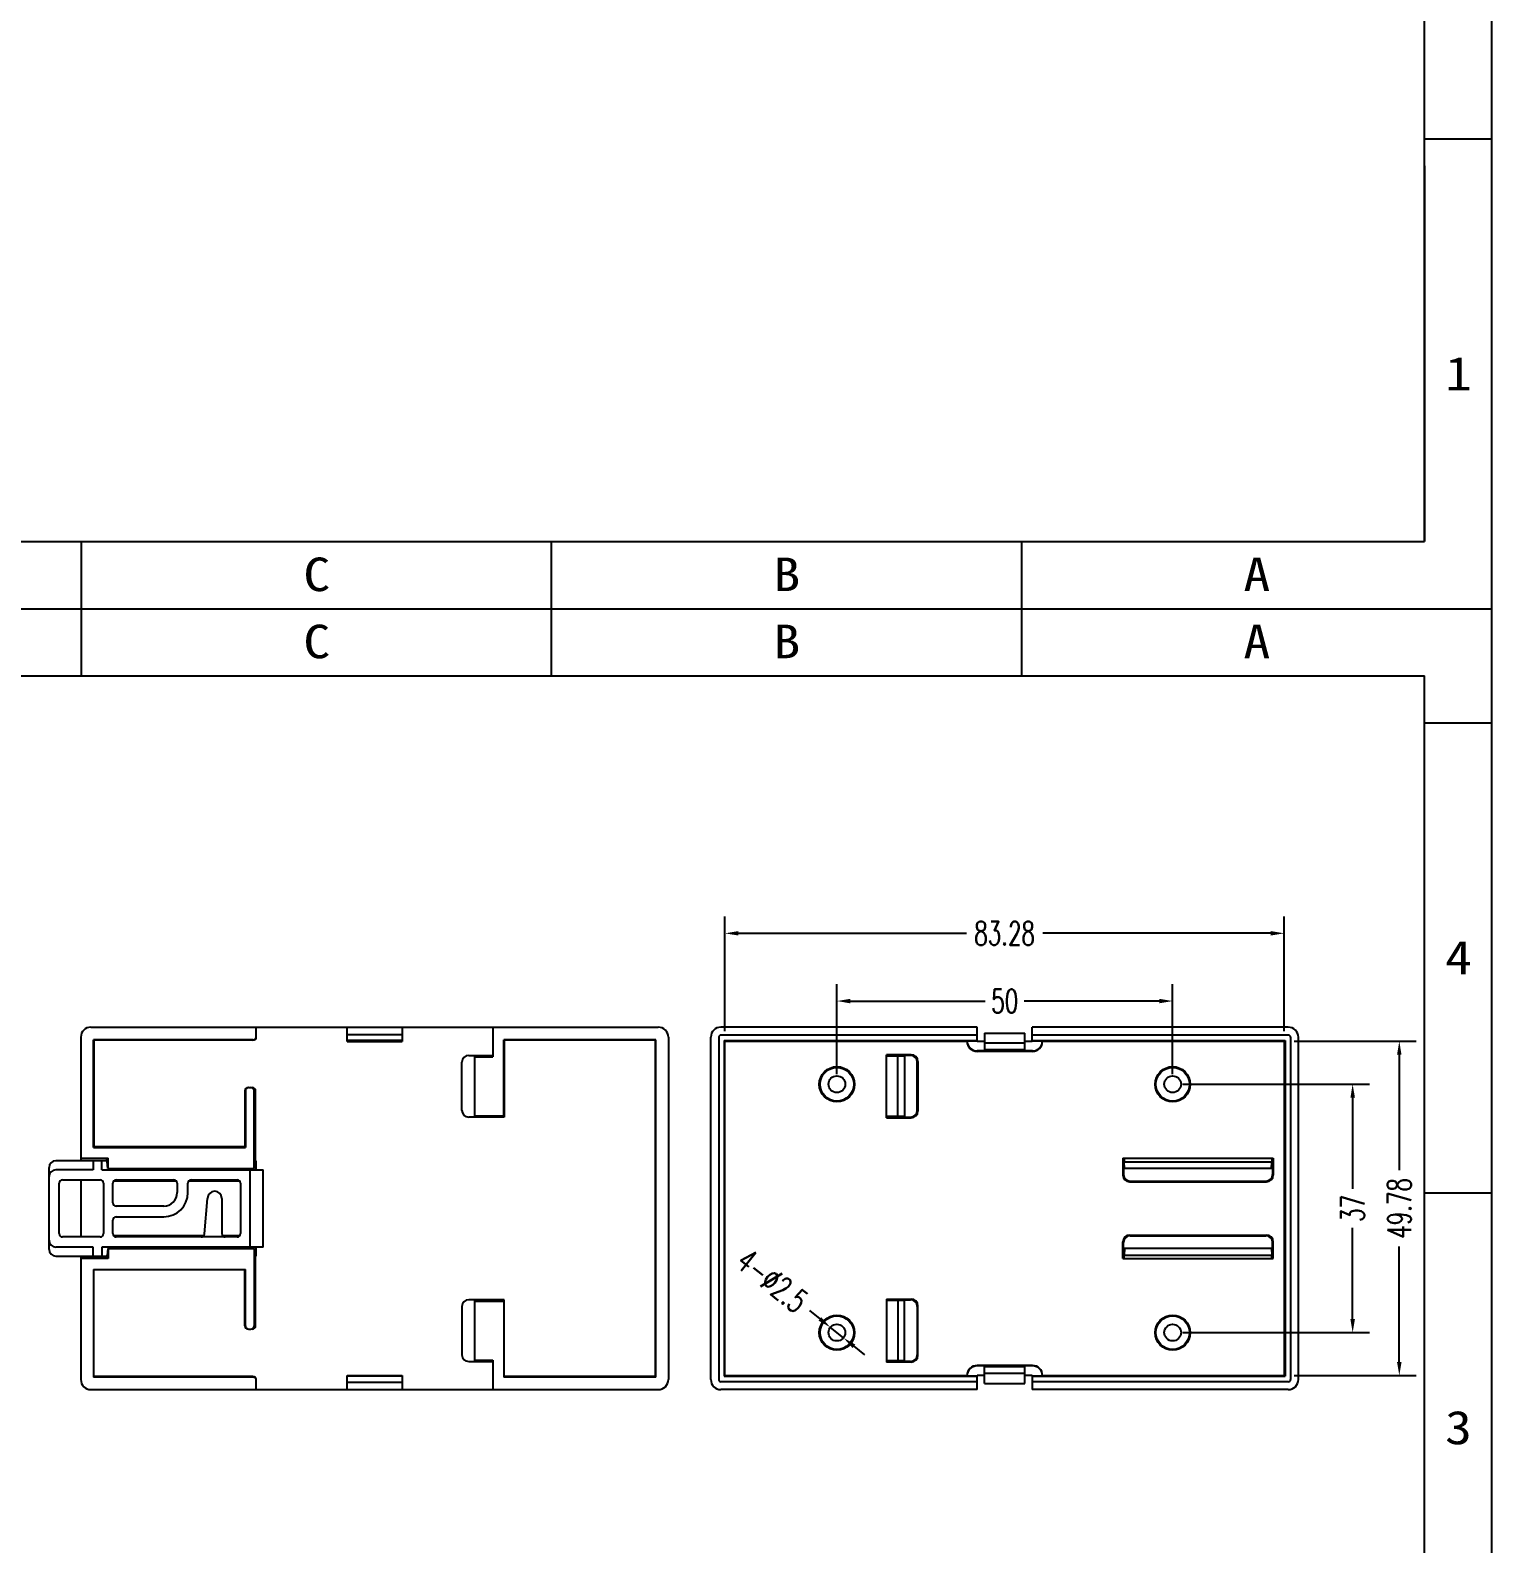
# Model space of a CAD drawing. Header units: millimetres. Extents: x -10223 to -9803, y 6946 to 7837.
# Drawn here: x -10020.7 to -9803, y 7400.7 to 7626.2 of the extents above; entities that cross this region are included whole.
import ezdxf
from ezdxf.enums import TextEntityAlignment as Align

# ---------------------------------------------------------------- set-up
doc = ezdxf.new("R2010")
doc.units = ezdxf.units.MM
doc.layers.add('dim', color=3, linetype='Continuous')
doc.styles.add('romans', font='romans.shx', dxfattribs={"width": 0.67, "bigfont": 'fangsong.shx'})
doc.styles.add('TEXTSTYLE_0', font='txt', dxfattribs={"width": 0.8})
doc.dimstyles.new('MSTD', dxfattribs={"dimtxt": 3.5, "dimasz": 2, "dimexe": 2.5, "dimexo": 1.5, "dimgap": 1, "dimtad": 0, "dimdsep": 46, "dimtxsty": 'romans', "dimcen": 0, "dimclrd": 5, "dimclre": 5, "dimclrt": 3, "dimadec": 1, "dimazin": 0, "dimtfac": 0.5, "dimtmove": 0, "dimatfit": 3, "dimfxl": 1, "dimarcsym": 0})

# ---------------------------------------------------------------- blocks, each defined once
blk = doc.blocks.new('*D154')
at = {"layer": 'Defpoints', "color": 0}
for p in [(-9833.92, 7475.54), (-9833.92, 7425.76), (-9816.78, 7425.76)]:
    blk.add_point(p, dxfattribs=at)
at = {"layer": 'dim', "color": 5, "lineweight": -2}
for p, q in [((-9832.42, 7475.54), (-9814.28, 7475.54)), ((-9816.78, 7473.54), (-9816.78, 7456.34)), ((-9816.78, 7427.76), (-9816.78, 7444.96)), ((-9832.42, 7425.76), (-9814.28, 7425.76))]:
    blk.add_line(p, q, dxfattribs=at)
at = {"layer": 'dim', "color": 5}
for points in [[(-9817.12, 7473.54), (-9816.45, 7473.54), (-9816.78, 7475.54)], [(-9817.12, 7427.76), (-9816.45, 7427.76), (-9816.78, 7425.76)]]:
    blk.add_solid(points, dxfattribs=at)
at = {"layer": 'dim', "color": 3, "insert": (-9816.78, 7450.65), "char_height": 3.5, "attachment_point": 5, "rotation": 90, "style": 'romans'}
blk.add_mtext('49.78', dxfattribs=at)
blk = doc.blocks.new('*D155')
at = {"layer": 'Defpoints', "color": 0}
for p in [(-9833.92, 7491.63), (-9917.21, 7475.54), (-9833.92, 7475.54)]:
    blk.add_point(p, dxfattribs=at)
at = {"layer": 'dim', "color": 5, "lineweight": -2}
for p, q in [((-9917.21, 7477.04), (-9917.21, 7494.13)), ((-9833.92, 7477.04), (-9833.92, 7494.13)), ((-9915.21, 7491.63), (-9881.25, 7491.63)), ((-9835.92, 7491.63), (-9869.87, 7491.63))]:
    blk.add_line(p, q, dxfattribs=at)
at = {"layer": 'dim', "color": 5}
for points in [[(-9915.21, 7491.96), (-9915.21, 7491.3), (-9917.21, 7491.63)], [(-9835.92, 7491.96), (-9835.92, 7491.3), (-9833.92, 7491.63)]]:
    blk.add_solid(points, dxfattribs=at)
at = {"layer": 'dim', "color": 3, "insert": (-9875.56, 7491.63), "char_height": 3.5, "attachment_point": 5, "style": 'romans'}
blk.add_mtext('83.28', dxfattribs=at)
blk = doc.blocks.new('*D156')
at = {"layer": 'Defpoints', "color": 0}
for p in [(-9850.54, 7469.15), (-9850.54, 7432.15), (-9823.73, 7432.15)]:
    blk.add_point(p, dxfattribs=at)
at = {"layer": 'dim', "color": 5, "lineweight": -2}
for p, q in [((-9849.04, 7469.15), (-9821.23, 7469.15)), ((-9823.73, 7467.15), (-9823.73, 7453.55)), ((-9823.73, 7434.15), (-9823.73, 7447.75)), ((-9849.04, 7432.15), (-9821.23, 7432.15))]:
    blk.add_line(p, q, dxfattribs=at)
at = {"layer": 'dim', "color": 5}
for points in [[(-9824.06, 7467.15), (-9823.39, 7467.15), (-9823.73, 7469.15)], [(-9824.06, 7434.15), (-9823.39, 7434.15), (-9823.73, 7432.15)]]:
    blk.add_solid(points, dxfattribs=at)
at = {"layer": 'dim', "color": 3, "insert": (-9823.73, 7450.65), "char_height": 3.5, "attachment_point": 5, "rotation": 90, "style": 'romans'}
blk.add_mtext('37', dxfattribs=at)
blk = doc.blocks.new('*D157')
at = {"layer": 'Defpoints', "color": 0}
for p in [(-9850.54, 7481.54), (-9900.54, 7469.15), (-9850.54, 7469.15)]:
    blk.add_point(p, dxfattribs=at)
at = {"layer": 'dim', "color": 5, "lineweight": -2}
for p, q in [((-9900.54, 7470.65), (-9900.54, 7484.04)), ((-9850.54, 7470.65), (-9850.54, 7484.04)), ((-9898.54, 7481.54), (-9878.44, 7481.54)), ((-9852.54, 7481.54), (-9872.64, 7481.54))]:
    blk.add_line(p, q, dxfattribs=at)
at = {"layer": 'dim', "color": 5}
for points in [[(-9898.54, 7481.87), (-9898.54, 7481.2), (-9900.54, 7481.54)], [(-9852.54, 7481.87), (-9852.54, 7481.2), (-9850.54, 7481.54)]]:
    blk.add_solid(points, dxfattribs=at)
at = {"layer": 'dim', "color": 3, "insert": (-9875.54, 7481.54), "char_height": 3.5, "attachment_point": 5, "style": 'romans'}
blk.add_mtext('50', dxfattribs=at)
blk = doc.blocks.new('SUN_6HWZ35TKXU86YGHH1AY77V3D6FJ')
at = {"color": 7, "linetype": 'Continuous'}
for p, q in [((-420, 297), (0, 297)), ((-210, 287), (-210, 297)), ((-140, 287), (-140, 297)), ((-70, 287), (-70, 297)), ((0, 0), (0, 297)), ((-410, 287), (-10, 287)), ((-10, 10), (-10, 287)), ((-10, 280), (0, 280)), ((-10, 210), (0, 210)), ((-10, 70), (0, 70)), ((-410, 10), (-10, 10)), ((-210, 0), (-210, 10)), ((-140, 0), (-140, 10)), ((-70, 0), (-70, 10)), ((-420, 0), (0, 0))]:
    blk.add_line(p, q, dxfattribs=at)
at = {"color": 2, "linetype": 'Continuous', "style": 'TEXTSTYLE_0'}
for s, width, p, p2 in [('C', 1.2, (-176.98, 289.63), (-172.98, 289.63)), ('B', 1.2, (-106.98, 289.63), (-102.98, 289.63)), ('A', 1.2, (-36.98, 289.63), (-32.98, 289.63)), ('4', 1.2, (-6.95, 242.54), (-2.95, 242.54)), ('3', 1.2, (-6.95, 172.54), (-2.95, 172.54)), ('1', 2.4, (-6.95, 32.54), (-2.95, 32.54)), ('C', 1.2, (-176.98, 2.63), (-172.98, 2.63)), ('B', 1.2, (-106.98, 2.63), (-102.98, 2.63)), ('A', 1.2, (-36.98, 2.63), (-32.98, 2.63))]:
    blk.add_text(s, height=5, dxfattribs=dict(at, width=width)).set_placement(p, p2, align=Align.FIT)
blk = doc.blocks.new('*D81')
at = {"layer": 'Defpoints', "color": 0}
for p in [(-9833.92, 7475.54), (-9833.92, 7425.76), (-9816.78, 7425.76)]:
    blk.add_point(p, dxfattribs=at)
at = {"layer": 'dim', "color": 5, "lineweight": -2}
for p, q in [((-9832.42, 7475.54), (-9814.28, 7475.54)), ((-9816.78, 7473.54), (-9816.78, 7456.34)), ((-9816.78, 7427.76), (-9816.78, 7444.96)), ((-9832.42, 7425.76), (-9814.28, 7425.76))]:
    blk.add_line(p, q, dxfattribs=at)
at = {"layer": 'dim', "color": 5}
for points in [[(-9817.12, 7473.54), (-9816.45, 7473.54), (-9816.78, 7475.54)], [(-9817.12, 7427.76), (-9816.45, 7427.76), (-9816.78, 7425.76)]]:
    blk.add_solid(points, dxfattribs=at)
at = {"layer": 'dim', "color": 3, "insert": (-9816.78, 7450.65), "char_height": 3.5, "attachment_point": 5, "rotation": 90, "style": 'romans'}
blk.add_mtext('49.78', dxfattribs=at)
blk = doc.blocks.new('*D122')
at = {"layer": 'Defpoints', "color": 0}
for p in [(-9901.51, 7432.93), (-9899.56, 7431.37)]:
    blk.add_point(p, dxfattribs=at)
at = {"layer": 'dim', "color": 5, "lineweight": -2}
for p, q in [((-9904.63, 7435.43), (-9903.07, 7434.18)), ((-9899.56, 7431.37), (-9901.51, 7432.93)), ((-9898, 7430.11), (-9896.44, 7428.86))]:
    blk.add_line(p, q, dxfattribs=at)
at = {"layer": 'dim', "color": 5}
for points in [[(-9902.87, 7434.44), (-9903.28, 7433.92), (-9901.51, 7432.93)], [(-9897.8, 7430.37), (-9898.21, 7429.85), (-9899.56, 7431.37)]]:
    blk.add_solid(points, dxfattribs=at)
at = {"layer": 'dim', "color": 3, "insert": (-9910.16, 7439.87), "char_height": 3.5, "attachment_point": 5, "rotation": 321.2517, "style": 'romans'}
blk.add_mtext('4-∅2.5', dxfattribs=at)

msp = doc.modelspace()

# ---------------------------------------------------------------- linework, layer by layer
for p in [(-9813.018, 7605.974), (-9913.018, 7549.974)]:
    msp.add_line(p, (-9813.018, 7549.974))
at = {"color": 7, "linetype": 'Continuous'}
for p, q in [((-10011.641, 7477.648), (-9927.141, 7477.648)), ((-9987.003, 7476.279), (-9987.003, 7477.648)), ((-9973.491, 7475.517), (-9973.491, 7477.648)), ((-9973.491, 7476.548), (-9965.291, 7476.548)), ((-9965.291, 7477.648), (-9965.291, 7475.517)), ((-9951.78, 7477.648), (-9951.78, 7473.234)), ((-9879.664, 7477.648), (-9917.814, 7477.648)), ((-9879.664, 7476.478), (-9917.814, 7476.478)), ((-9879.664, 7475.517), (-9879.664, 7477.648)), ((-9878.539, 7476.75), (-9872.539, 7476.75)), ((-9878.539, 7476.75), (-9878.539, 7474.11)), ((-9872.539, 7474.11), (-9872.539, 7476.75)), ((-9833.314, 7477.648), (-9871.464, 7477.648)), ((-9871.464, 7475.517), (-9871.464, 7477.648)), ((-9833.314, 7476.478), (-9871.464, 7476.478)), ((-10013.141, 7476.148), (-10013.141, 7457.748)), ((-9987.503, 7475.779), (-10011.272, 7475.779)), ((-10011.203, 7475.709), (-10011.272, 7475.779)), ((-10011.272, 7459.74), (-10011.272, 7475.779)), ((-9987.503, 7475.709), (-10011.203, 7475.709)), ((-10011.203, 7475.709), (-10011.203, 7459.81)), ((-9987.503, 7475.779), (-9987.503, 7475.709)), ((-9965.291, 7475.648), (-9973.491, 7475.648)), ((-9973.491, 7475.517), (-9965.291, 7475.517)), ((-9965.891, 7475.625), (-9972.891, 7475.625)), ((-9972.891, 7475.601), (-9972.891, 7475.625)), ((-9972.891, 7475.601), (-9972.416, 7475.601)), ((-9972.416, 7475.517), (-9972.416, 7475.625)), ((-9966.416, 7475.517), (-9966.416, 7475.625)), ((-9966.416, 7475.601), (-9965.891, 7475.601)), ((-9965.891, 7475.625), (-9965.891, 7475.601)), ((-9950.15, 7475.779), (-9950.08, 7475.709)), ((-9927.51, 7475.779), (-9950.15, 7475.779)), ((-9950.15, 7464.463), (-9950.15, 7475.779)), ((-9927.58, 7475.709), (-9950.08, 7475.709)), ((-9950.08, 7475.709), (-9950.08, 7464.253)), ((-9927.58, 7475.709), (-9927.51, 7475.779)), ((-9927.58, 7475.709), (-9927.58, 7425.587)), ((-9927.51, 7425.517), (-9927.51, 7475.779)), ((-9925.641, 7476.148), (-9925.641, 7425.148)), ((-9919.314, 7425.148), (-9919.314, 7476.148)), ((-9918.144, 7476.148), (-9918.144, 7425.148)), ((-9917.328, 7475.662), (-9879.664, 7475.662)), ((-9917.206, 7475.54), (-9917.328, 7475.662)), ((-9917.328, 7475.662), (-9917.328, 7425.635)), ((-9917.206, 7475.54), (-9881.164, 7475.54)), ((-9917.206, 7425.756), (-9917.206, 7475.54)), ((-9881.164, 7475.602), (-9879.664, 7475.602)), ((-9878.539, 7475.517), (-9879.664, 7475.517)), ((-9878.539, 7474.11), (-9879.664, 7474.11)), ((-9879.664, 7474.11), (-9879.664, 7474.048)), ((-9871.414, 7474.048), (-9879.664, 7474.048)), ((-9872.539, 7475.25), (-9878.539, 7475.25)), ((-9872.539, 7474.25), (-9878.539, 7474.25)), ((-9871.464, 7475.517), (-9872.539, 7475.517)), ((-9871.414, 7474.11), (-9872.539, 7474.11)), ((-9871.464, 7475.662), (-9833.801, 7475.662)), ((-9871.464, 7475.602), (-9869.914, 7475.602)), ((-9871.414, 7474.048), (-9871.414, 7474.11)), ((-9869.914, 7475.54), (-9833.922, 7475.54)), ((-9833.922, 7475.54), (-9833.801, 7475.662)), ((-9833.922, 7475.54), (-9833.922, 7425.756)), ((-9833.801, 7475.662), (-9833.801, 7425.635)), ((-9832.984, 7476.148), (-9832.984, 7425.148)), ((-9831.814, 7425.148), (-9831.814, 7476.148)), ((-9956.375, 7465.252), (-9956.375, 7472.445)), ((-9955.376, 7473.443), (-9951.78, 7473.443)), ((-9954.48, 7473.286), (-9953.48, 7473.338)), ((-9954.48, 7464.41), (-9954.48, 7473.286)), ((-9954.48, 7473.234), (-9951.78, 7473.234)), ((-9953.48, 7473.338), (-9951.78, 7473.338)), ((-9889.474, 7473.548), (-9893.176, 7473.548)), ((-9893.176, 7464.148), (-9893.176, 7473.548)), ((-9889.579, 7473.443), (-9893.176, 7473.443)), ((-9891.476, 7473.338), (-9893.176, 7473.338)), ((-9890.476, 7473.286), (-9891.476, 7473.338)), ((-9891.476, 7464.358), (-9891.476, 7473.338)), ((-9890.476, 7473.286), (-9890.476, 7464.41)), ((-9889.474, 7473.548), (-9889.579, 7473.443)), ((-9888.476, 7472.549), (-9888.581, 7472.445)), ((-9888.581, 7465.252), (-9888.581, 7472.445)), ((-9888.476, 7472.549), (-9888.476, 7465.147)), ((-9988.703, 7468.148), (-9988.633, 7468.148)), ((-9988.703, 7468.148), (-9988.703, 7459.81)), ((-9988.633, 7468.148), (-9988.633, 7459.74)), ((-9988.133, 7468.648), (-9987.608, 7468.648)), ((-9987.317, 7468.148), (-9987.108, 7468.148)), ((-9987.317, 7456.61), (-9987.317, 7468.148)), ((-9987.108, 7457.748), (-9987.108, 7468.148)), ((-9888.476, 7465.147), (-9888.581, 7465.252)), ((-9950.08, 7464.253), (-9955.376, 7464.253)), ((-9954.48, 7464.463), (-9950.15, 7464.463)), ((-9954.48, 7464.41), (-9953.48, 7464.358)), ((-9953.48, 7464.358), (-9951.78, 7464.358)), ((-9951.78, 7464.358), (-9951.78, 7464.253)), ((-9950.15, 7464.463), (-9950.08, 7464.253)), ((-9891.476, 7464.358), (-9893.176, 7464.358)), ((-9893.176, 7464.253), (-9889.579, 7464.253)), ((-9893.176, 7464.148), (-9889.474, 7464.148)), ((-9890.476, 7464.41), (-9891.476, 7464.358)), ((-9889.474, 7464.148), (-9889.579, 7464.253)), ((-10011.272, 7459.74), (-10011.203, 7459.81)), ((-10011.272, 7459.74), (-9988.633, 7459.74)), ((-9988.703, 7459.81), (-10011.203, 7459.81)), ((-9988.703, 7459.81), (-9988.633, 7459.74)), ((-10017.863, 7444.548), (-10017.863, 7456.748)), ((-10009.193, 7457.748), (-10016.863, 7457.748)), ((-10011.303, 7456.398), (-10016.863, 7456.398)), ((-10013.141, 7458.11), (-10009.088, 7458.11)), ((-10011.303, 7457.748), (-10011.303, 7456.398)), ((-10010.003, 7456.398), (-10010.003, 7457.748)), ((-10010.003, 7456.398), (-9986.003, 7456.398)), ((-10009.298, 7458.11), (-10009.298, 7457.748)), ((-10009.193, 7458.11), (-10009.193, 7457.61)), ((-10009.141, 7456.61), (-10009.193, 7457.61)), ((-10009.141, 7456.61), (-9987.265, 7456.61)), ((-10009.088, 7456.61), (-10009.088, 7458.11)), ((-9987.902, 7444.898), (-9987.902, 7456.398)), ((-9987.265, 7456.61), (-9987.212, 7457.61)), ((-9987.212, 7458.11), (-9987.108, 7458.11)), ((-9987.212, 7458.11), (-9987.212, 7457.61)), ((-9987.003, 7457.748), (-9987.212, 7457.748)), ((-9987.003, 7456.398), (-9987.003, 7457.748)), ((-9986.003, 7444.898), (-9986.003, 7456.398)), ((-9857.953, 7458.11), (-9857.953, 7455.608)), ((-9857.953, 7458.11), (-9835.553, 7458.11)), ((-9857.848, 7458.11), (-9857.848, 7455.713)), ((-9857.743, 7458.11), (-9857.743, 7457.61)), ((-9857.691, 7456.61), (-9857.743, 7457.61)), ((-9857.743, 7457.61), (-9835.762, 7457.61)), ((-9835.815, 7456.61), (-9857.691, 7456.61)), ((-9835.815, 7456.61), (-9835.762, 7457.61)), ((-9835.762, 7458.11), (-9835.762, 7457.61)), ((-9835.657, 7458.11), (-9835.657, 7455.713)), ((-9835.553, 7458.11), (-9835.553, 7455.608)), ((-10016.363, 7446.898), (-10016.363, 7454.398)), ((-10015.863, 7454.898), (-10010.263, 7454.898)), ((-10013.141, 7454.898), (-10013.141, 7446.398)), ((-10009.763, 7454.398), (-10009.763, 7446.898)), ((-10008.363, 7451.498), (-10008.363, 7454.398)), ((-9998.911, 7454.714), (-10008.245, 7454.714)), ((-10007.863, 7454.898), (-9999.293, 7454.898)), ((-9998.793, 7454.398), (-9998.793, 7452.998)), ((-9997.193, 7452.998), (-9997.193, 7454.398)), ((-9989.481, 7454.714), (-9997.075, 7454.714)), ((-9996.693, 7454.898), (-9989.863, 7454.898)), ((-9991.141, 7454.898), (-9991.141, 7454.714)), ((-9991.002, 7454.714), (-9991.002, 7454.898)), ((-9989.363, 7454.398), (-9989.363, 7446.898)), ((-9857.953, 7455.608), (-9857.848, 7455.713)), ((-9856.954, 7454.61), (-9856.849, 7454.714)), ((-9856.954, 7454.61), (-9836.551, 7454.61)), ((-9856.849, 7454.714), (-9836.656, 7454.714)), ((-9836.551, 7454.61), (-9836.656, 7454.714)), ((-9835.553, 7455.608), (-9835.657, 7455.713)), ((-9994.716, 7446.855), (-9994.253, 7452.148)), ((-9992.153, 7452.148), (-9992.153, 7446.898)), ((-10000.793, 7450.998), (-10007.863, 7450.998)), ((-10007.863, 7449.398), (-10000.793, 7449.398)), ((-10008.363, 7446.898), (-10008.363, 7448.898)), ((-10011.303, 7444.898), (-10016.863, 7444.898)), ((-10010.263, 7446.398), (-10015.863, 7446.398)), ((-10011.303, 7443.548), (-10011.303, 7444.898)), ((-9986.003, 7444.898), (-10010.003, 7444.898)), ((-10010.003, 7444.898), (-10010.003, 7443.548)), ((-10009.141, 7444.687), (-10009.193, 7443.687)), ((-10009.141, 7444.687), (-9987.265, 7444.687)), ((-10009.088, 7444.687), (-10009.088, 7443.187)), ((-9994.827, 7446.582), (-10008.245, 7446.582)), ((-9989.863, 7446.398), (-10007.863, 7446.398)), ((-9998.058, 7446.582), (-9998.058, 7446.398)), ((-9997.891, 7446.582), (-9997.891, 7446.398)), ((-9989.481, 7446.582), (-9992.035, 7446.582)), ((-9991.141, 7446.582), (-9991.141, 7446.398)), ((-9991.002, 7446.398), (-9991.002, 7446.582)), ((-9987.317, 7444.687), (-9987.317, 7433.148)), ((-9987.265, 7444.687), (-9987.212, 7443.687)), ((-9987.003, 7443.548), (-9987.003, 7444.898)), ((-9857.953, 7443.187), (-9857.953, 7445.688)), ((-9857.953, 7445.688), (-9857.848, 7445.583)), ((-9857.848, 7443.187), (-9857.848, 7445.583)), ((-9857.691, 7444.687), (-9857.743, 7443.687)), ((-9835.815, 7444.687), (-9857.691, 7444.687)), ((-9856.954, 7446.687), (-9856.849, 7446.582)), ((-9856.954, 7446.687), (-9836.551, 7446.687)), ((-9856.849, 7446.582), (-9836.656, 7446.582)), ((-9836.551, 7446.687), (-9836.656, 7446.582)), ((-9835.815, 7444.687), (-9835.762, 7443.687)), ((-9835.553, 7445.688), (-9835.657, 7445.583)), ((-9835.657, 7443.187), (-9835.657, 7445.583)), ((-9835.553, 7443.187), (-9835.553, 7445.688)), ((-10016.863, 7443.548), (-10009.193, 7443.548)), ((-10013.141, 7443.548), (-10013.141, 7425.148)), ((-10009.088, 7443.187), (-10013.141, 7443.187)), ((-10009.298, 7443.187), (-10009.298, 7443.548)), ((-10009.193, 7443.187), (-10009.193, 7443.687)), ((-9987.212, 7443.187), (-9987.212, 7443.687)), ((-9987.212, 7443.548), (-9987.003, 7443.548)), ((-9987.212, 7443.187), (-9987.108, 7443.187)), ((-9987.108, 7433.148), (-9987.108, 7443.548)), ((-9857.953, 7443.187), (-9835.553, 7443.187)), ((-9857.743, 7443.187), (-9857.743, 7443.687)), ((-9857.743, 7443.687), (-9835.762, 7443.687)), ((-9835.762, 7443.187), (-9835.762, 7443.687)), ((-10011.272, 7441.556), (-9988.633, 7441.556)), ((-10011.203, 7441.487), (-10011.272, 7441.556)), ((-10011.272, 7441.556), (-10011.272, 7425.517)), ((-9988.703, 7441.487), (-10011.203, 7441.487)), ((-10011.203, 7425.587), (-10011.203, 7441.487)), ((-9988.703, 7441.487), (-9988.633, 7441.556)), ((-9988.703, 7433.148), (-9988.703, 7441.487)), ((-9988.633, 7433.148), (-9988.633, 7441.556)), ((-9956.375, 7436.045), (-9956.375, 7428.852)), ((-9950.08, 7437.043), (-9955.376, 7437.043)), ((-9954.48, 7436.886), (-9953.48, 7436.938)), ((-9954.48, 7428.01), (-9954.48, 7436.886)), ((-9954.48, 7436.834), (-9950.15, 7436.834)), ((-9953.48, 7436.938), (-9951.78, 7436.938)), ((-9951.78, 7436.938), (-9951.78, 7437.043)), ((-9950.15, 7436.834), (-9950.08, 7437.043)), ((-9950.15, 7436.834), (-9950.15, 7425.517)), ((-9950.08, 7425.587), (-9950.08, 7437.043)), ((-9893.176, 7437.148), (-9889.474, 7437.148)), ((-9893.176, 7437.148), (-9893.176, 7427.748)), ((-9893.176, 7437.043), (-9889.579, 7437.043)), ((-9891.476, 7436.938), (-9893.176, 7436.938)), ((-9890.476, 7436.886), (-9891.476, 7436.938)), ((-9891.476, 7436.938), (-9891.476, 7427.958)), ((-9890.476, 7428.01), (-9890.476, 7436.886)), ((-9889.474, 7437.148), (-9889.579, 7437.043)), ((-9888.476, 7436.149), (-9888.581, 7436.045)), ((-9888.581, 7436.045), (-9888.581, 7428.852)), ((-9888.476, 7428.747), (-9888.476, 7436.149)), ((-9988.703, 7433.148), (-9988.633, 7433.148)), ((-9988.133, 7432.648), (-9987.818, 7432.648)), ((-9987.108, 7433.148), (-9987.317, 7433.148)), ((-9888.476, 7428.747), (-9888.581, 7428.852)), ((-9955.376, 7427.853), (-9951.78, 7427.853)), ((-9954.48, 7428.063), (-9951.78, 7428.063)), ((-9954.48, 7428.01), (-9953.48, 7427.958)), ((-9953.48, 7427.958), (-9951.78, 7427.958)), ((-9951.78, 7428.063), (-9951.78, 7423.648)), ((-9891.476, 7427.958), (-9893.176, 7427.958)), ((-9889.579, 7427.853), (-9893.176, 7427.853)), ((-9889.474, 7427.748), (-9893.176, 7427.748)), ((-9890.476, 7428.01), (-9891.476, 7427.958)), ((-9889.474, 7427.748), (-9889.579, 7427.853)), ((-9879.664, 7427.248), (-9879.664, 7427.187)), ((-9871.414, 7427.248), (-9879.664, 7427.248)), ((-9878.539, 7427.187), (-9879.664, 7427.187)), ((-9878.539, 7424.547), (-9878.539, 7427.187)), ((-9872.539, 7427.047), (-9878.539, 7427.047)), ((-9872.539, 7424.547), (-9872.539, 7427.187)), ((-9871.414, 7427.187), (-9872.539, 7427.187)), ((-9871.414, 7427.187), (-9871.414, 7427.248)), ((-10011.203, 7425.587), (-10011.272, 7425.517)), ((-9987.503, 7425.517), (-10011.272, 7425.517)), ((-9987.503, 7425.587), (-10011.203, 7425.587)), ((-9987.503, 7425.587), (-9987.503, 7425.517)), ((-9987.003, 7423.648), (-9987.003, 7425.017)), ((-9973.491, 7423.648), (-9973.491, 7425.779)), ((-9973.491, 7425.779), (-9965.291, 7425.779)), ((-9965.291, 7425.648), (-9973.491, 7425.648)), ((-9973.491, 7424.748), (-9965.291, 7424.748)), ((-9972.891, 7425.695), (-9972.891, 7425.672)), ((-9972.891, 7425.695), (-9972.416, 7425.695)), ((-9965.891, 7425.672), (-9972.891, 7425.672)), ((-9972.416, 7425.779), (-9972.416, 7425.672)), ((-9966.416, 7425.779), (-9966.416, 7425.672)), ((-9966.416, 7425.695), (-9965.891, 7425.695)), ((-9965.891, 7425.672), (-9965.891, 7425.695)), ((-9965.291, 7425.779), (-9965.291, 7423.648)), ((-9950.08, 7425.587), (-9950.15, 7425.517)), ((-9927.51, 7425.517), (-9950.15, 7425.517)), ((-9927.58, 7425.587), (-9950.08, 7425.587)), ((-9927.58, 7425.587), (-9927.51, 7425.517)), ((-9879.664, 7424.818), (-9917.814, 7424.818)), ((-9917.206, 7425.756), (-9917.328, 7425.635)), ((-9917.328, 7425.635), (-9879.664, 7425.635)), ((-9917.206, 7425.756), (-9881.164, 7425.756)), ((-9881.164, 7425.695), (-9879.664, 7425.695)), ((-9879.664, 7423.648), (-9879.664, 7425.779)), ((-9878.539, 7425.779), (-9879.664, 7425.779)), ((-9872.539, 7426.047), (-9878.539, 7426.047)), ((-9878.539, 7424.547), (-9872.539, 7424.547)), ((-9871.464, 7425.779), (-9872.539, 7425.779)), ((-9871.464, 7425.779), (-9871.464, 7423.648)), ((-9871.464, 7425.695), (-9869.914, 7425.695)), ((-9871.464, 7425.635), (-9833.801, 7425.635)), ((-9833.314, 7424.818), (-9871.464, 7424.818)), ((-9869.914, 7425.756), (-9833.922, 7425.756)), ((-9833.922, 7425.756), (-9833.801, 7425.635)), ((-10011.641, 7423.648), (-9927.141, 7423.648)), ((-9879.664, 7423.648), (-9917.814, 7423.648)), ((-9833.314, 7423.648), (-9871.464, 7423.648))]:
    msp.add_line(p, q, dxfattribs=at)
at = {"color": 4, "linetype": 'Continuous'}
msp.add_line((-9989.363, 7450.648), (-9989.416, 7450.648), dxfattribs=at)
at = {"color": 7, "linetype": 'Continuous'}
for centre, radius in [((-9900.539, 7469.148), 2.622), ((-9850.539, 7469.148), 2.622), ((-9900.539, 7469.148), 2.5), ((-9900.539, 7469.148), 1.25), ((-9850.539, 7469.148), 2.5), ((-9850.539, 7469.148), 1.25), ((-9900.539, 7432.148), 2.622), ((-9900.539, 7432.148), 2.5), ((-9900.539, 7432.148), 1.25), ((-9850.539, 7432.148), 2.622), ((-9850.539, 7432.148), 2.5), ((-9850.539, 7432.148), 1.25)]:
    msp.add_circle(centre, radius, dxfattribs=at)
for centre, radius, start, end in [((-10011.641, 7476.148), 1.5, 90, 180), ((-9927.141, 7476.148), 1.5, 0, 90), ((-9917.814, 7476.148), 1.5, 90, 180), ((-9917.814, 7476.148), 0.33, 90, 180), ((-9833.314, 7476.148), 1.5, 0, 90), ((-9833.314, 7476.148), 0.33, 0, 90), ((-9879.664, 7475.61), 1.5, 180.30287, 270), ((-9879.664, 7475.548), 1.5, 180.30288, 270), ((-9871.414, 7475.61), 1.5, 270, 359.69713), ((-9871.414, 7475.548), 1.5, 270, 359.69713), ((-10016.863, 7456.748), 1, 90, 180), ((-10016.863, 7455.398), 1, 90, 180), ((-10015.863, 7454.398), 0.5, 90, 180), ((-10010.263, 7454.398), 0.5, 0, 90), ((-10007.863, 7454.398), 0.5, 90, 180), ((-9999.293, 7454.398), 0.5, 0, 90), ((-9996.693, 7454.398), 0.5, 90, 180), ((-9989.863, 7454.398), 0.5, 0, 90), ((-10007.863, 7451.498), 0.5, 180, 270), ((-10000.793, 7452.998), 2, 270, 0), ((-10000.793, 7452.998), 3.6, 270, 0), ((-9993.203, 7452.148), 1.05, 0, 180), ((-10007.863, 7448.898), 0.5, 90, 180), ((-10015.863, 7446.898), 0.5, 180, 270), ((-10010.263, 7446.898), 0.5, 270, 0), ((-10007.863, 7446.898), 0.5, 180, 270), ((-9991.653, 7446.898), 0.5, 180, 270), ((-9989.863, 7446.898), 0.5, 270, 0), ((-10016.863, 7445.898), 1, 180, 270), ((-9995.214, 7446.898), 0.5, 270, 355), ((-10016.863, 7444.548), 1, 180, 270), ((-9879.664, 7425.748), 1.5, 90, 179.69712), ((-9879.664, 7425.687), 1.5, 90, 179.69713), ((-9871.414, 7425.748), 1.5, 0.30287, 90), ((-9871.414, 7425.687), 1.5, 0.30287, 90), ((-10011.641, 7425.148), 1.5, 180, 270), ((-9927.141, 7425.148), 1.5, 270, 0), ((-9917.814, 7425.148), 1.5, 180, 270), ((-9917.814, 7425.148), 0.33, 180, 270), ((-9833.314, 7425.148), 0.33, 270, 0), ((-9833.314, 7425.148), 1.5, 270, 0)]:
    msp.add_arc(centre, radius, start, end, dxfattribs=at)
for centre, major_axis, ratio, start_param, end_param in [((-9987.503, 7476.279), (0, 0.5), 0.9998477, 3.1415927, 4.712389), ((-9987.503, 7476.21), (0, 0.5), 0.9998477, 3.1415927, 4.712389), ((-9955.374, 7472.442), (-0.709, 0.709), 0.9972647, -0.7840286, 0.7840286), ((-9889.582, 7472.442), (0.709, 0.709), 0.9972647, 5.4991567, 7.0672139), ((-9889.477, 7472.547), (0.709, 0.709), 0.9972647, 5.4991567, 7.0672139), ((-9988.203, 7468.148), (0.5, 0), 0.9998477, 1.5707963, 3.1415927), ((-9988.133, 7468.148), (-0.5, 0), 0.9998477, 4.712389, 6.2831853), ((-9987.818, 7468.148), (-0.501, 0), 0.9986295, 3.1415927, 4.712389), ((-9987.608, 7468.148), (0.501, 0), 0.9986295, 0, 1.5707963), ((-9955.374, 7465.254), (0.709, 0.709), 0.9972647, -3.9256213, -2.357564), ((-9889.582, 7465.254), (-0.709, 0.709), 0.9972647, 2.357564, 3.9256213), ((-9889.477, 7465.149), (0.709, -0.709), 0.9972647, -0.7840286, 0.7840286), ((-9856.951, 7455.611), (0.709, 0.709), 0.9972647, 2.357564, 3.9256213), ((-9856.846, 7455.716), (0.709, 0.709), 0.9972647, 2.357564, 3.9256213), ((-9836.659, 7455.716), (-0.709, 0.709), 0.9972647, 2.357564, 3.9256213), ((-9836.554, 7455.611), (-0.709, 0.709), 0.9972647, -3.9256213, -2.357564), ((-9856.951, 7445.685), (0.709, -0.709), 0.9972647, 2.357564, 3.9256213), ((-9856.846, 7445.58), (0.709, -0.709), 0.9972647, 2.357564, 3.9256213), ((-9836.659, 7445.58), (-0.709, -0.709), 0.9972647, 2.357564, 3.9256213), ((-9836.554, 7445.685), (0.709, 0.709), 0.9972647, -0.7840286, 0.7840286), ((-9955.374, 7436.042), (0.709, -0.709), 0.9972647, 2.357564, 3.9256213), ((-9889.582, 7436.042), (-0.709, -0.709), 0.9972647, 2.357564, 3.9256213), ((-9889.477, 7436.147), (0.709, 0.709), 0.9972647, -0.7840286, 0.7840286), ((-9988.203, 7433.148), (0.5, 0), 0.9998477, 3.1415927, 4.712389), ((-9988.133, 7433.148), (-0.5, 0), 0.9998477, 6.2831853, 7.8539816), ((-9987.818, 7433.148), (0.501, 0), 0.9986295, -1.5707963, 0), ((-9987.608, 7433.148), (0.501, 0), 0.9986295, -1.5707963, 0), ((-9955.374, 7428.854), (0.709, 0.709), 0.9972647, 2.357564, 3.9256213), ((-9889.582, 7428.854), (-0.709, 0.709), 0.9972647, 2.357564, 3.9256213), ((-9889.477, 7428.749), (-0.709, 0.709), 0.9972647, 2.357564, 3.9256213), ((-9987.503, 7425.087), (0, 0.5), 0.9998477, -1.5707963, 0), ((-9987.503, 7425.017), (0, 0.5), 0.9998477, -1.5707963, 0)]:
    msp.add_ellipse(centre, major_axis=major_axis, ratio=ratio, start_param=start_param, end_param=end_param, dxfattribs=at)

# ---------------------------------------------------------------- block references
at = {"layer": 'dim'}
for p in [(-9803.018, 7539.974), (-9803.018, 7242.974)]:
    msp.add_blockref('SUN_6HWZ35TKXU86YGHH1AY77V3D6FJ', p, dxfattribs=at)

# ---------------------------------------------------------------- dimensions: what is measured, and where the dimension line sits
for base, p1, p2, picture, middle in [((-9833.922, 7491.63), (-9917.206, 7475.54), (-9833.922, 7475.54), '*D155', (-9875.564, 7491.63)), ((-9850.539, 7481.536), (-9900.539, 7469.148), (-9850.539, 7469.148), '*D157', (-9875.539, 7481.536))]:
    dim = msp.add_linear_dim(base=base, p1=p1, p2=p2, dimstyle='MSTD', dxfattribs=at)
    dim.commit()
    dim.dimension.update_dxf_attribs({"geometry": picture, "text_midpoint": middle})
for base, p1, p2, picture, middle in [((-9816.783, 7425.756), (-9833.922, 7475.54), (-9833.922, 7425.756), '*D154', (-9816.783, 7450.648)), ((-9816.783, 7425.756), (-9833.922, 7475.54), (-9833.922, 7425.756), '*D81', (-9816.783, 7450.648)), ((-9823.726, 7432.148), (-9850.539, 7469.148), (-9850.539, 7432.148), '*D156', (-9823.726, 7450.648))]:
    dim = msp.add_linear_dim(base=base, p1=p1, p2=p2, angle=90, dimstyle='MSTD', dxfattribs=at)
    dim.commit()
    dim.dimension.update_dxf_attribs({"geometry": picture, "text_midpoint": middle})
dim = msp.add_diameter_dim_2p(p1=(-9899.564, 7431.366), p2=(-9901.514, 7432.931), text='4-<>', dimstyle='MSTD', dxfattribs=at)
dim.commit()
dim.dimension.update_dxf_attribs({"geometry": '*D122', "text_midpoint": (-9910.16, 7439.869)})

doc.saveas('drawing.dxf')
